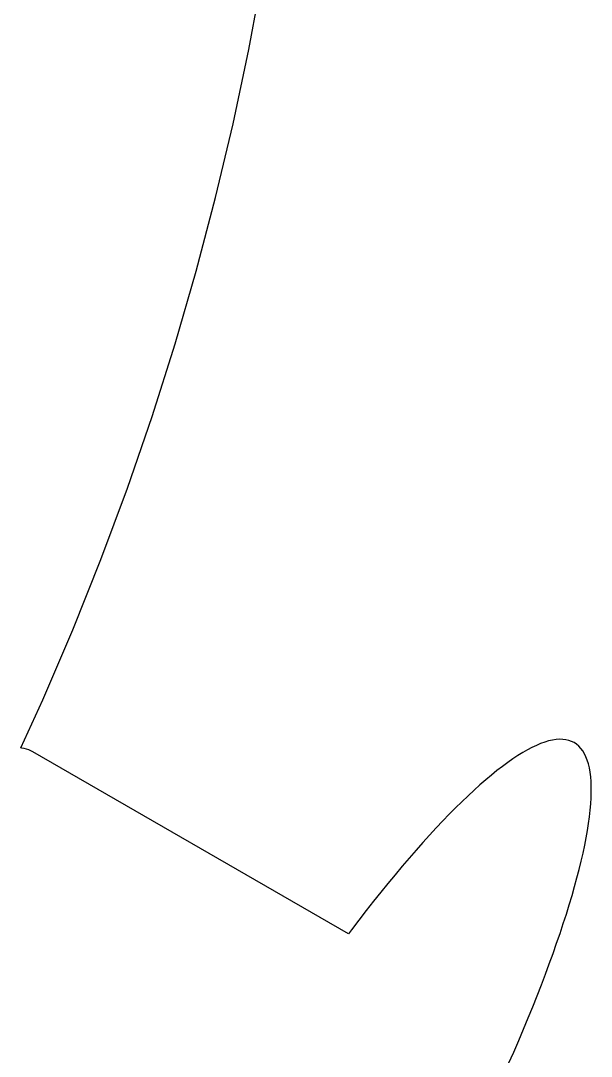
# Model space of a CAD drawing. Header units: metres. Extents: x -53 to 53, y -52 to 53.
# Drawn here: x 40.82 to 49.12, y -23.42 to -8.36 of the extents above; entities that cross this region are included whole.
import ezdxf

# ---------------------------------------------------------------- set-up
doc = ezdxf.new("R2010")
doc.units = ezdxf.units.M

msp = doc.modelspace()

# ---------------------------------------------------------------- linework, layer by layer
for p, q in [((44.1353, -8.77905), (44.3375, -7.69328)), ((43.9066, -9.85954), (44.1353, -8.77905)), ((43.6514, -10.9341), (43.9066, -9.85954)), ((43.3699, -12.0021), (43.6514, -10.9341)), ((43.0623, -13.0628), (43.3699, -12.0021)), ((42.7288, -14.1157), (43.0623, -13.0628)), ((42.3695, -15.16), (42.7288, -14.1157)), ((41.9847, -16.1953), (42.3695, -15.16)), ((41.5746, -17.2207), (41.9847, -16.1953)), ((41.1394, -18.2359), (41.5746, -17.2207)), ((40.8181, -18.9375), (41.1394, -18.2359)), ((48.5507, -18.823), (48.4957, -18.8357)), ((48.6032, -18.8149), (48.5507, -18.823)), ((48.6534, -18.8112), (48.6032, -18.8149)), ((48.701, -18.812), (48.6534, -18.8112)), ((48.7463, -18.8174), (48.701, -18.812)), ((48.789, -18.8272), (48.7463, -18.8174)), ((40.8361, -18.9393), (40.8181, -18.9375)), ((40.8707, -18.9452), (40.8361, -18.9393)), ((40.904, -18.9535), (40.8707, -18.9452)), ((40.9361, -18.9642), (40.904, -18.9535)), ((40.9668, -18.9772), (40.9361, -18.9642)), ((48.1865, -18.9657), (48.118, -19.005)), ((48.2528, -18.9308), (48.1865, -18.9657)), ((48.317, -18.9004), (48.2528, -18.9308)), ((48.3789, -18.8743), (48.317, -18.9004)), ((48.4385, -18.8528), (48.3789, -18.8743)), ((48.4957, -18.8357), (48.4385, -18.8528)), ((48.8292, -18.8414), (48.789, -18.8272)), ((48.8668, -18.8602), (48.8292, -18.8414)), ((48.9019, -18.8834), (48.8668, -18.8602)), ((48.9343, -18.9111), (48.9019, -18.8834)), ((48.9642, -18.9431), (48.9343, -18.9111)), ((48.9914, -18.9796), (48.9642, -18.9431)), ((40.9961, -18.9926), (40.9668, -18.9772)), ((45.5827, -21.6407), (40.9961, -18.9926)), ((47.9747, -19.0966), (47.8999, -19.1489)), ((48.0474, -19.0486), (47.9747, -19.0966)), ((48.118, -19.005), (48.0474, -19.0486)), ((49.0159, -19.0205), (48.9914, -18.9796)), ((49.0378, -19.0658), (49.0159, -19.0205)), ((49.057, -19.1154), (49.0378, -19.0658)), ((49.0736, -19.1693), (49.057, -19.1154)), ((47.7445, -19.2664), (47.6639, -19.3315)), ((47.8232, -19.2056), (47.7445, -19.2664)), ((47.8999, -19.1489), (47.8232, -19.2056)), ((49.0874, -19.2274), (49.0736, -19.1693)), ((49.0985, -19.2898), (49.0874, -19.2274)), ((47.5815, -19.4007), (47.4973, -19.4741)), ((47.6639, -19.3315), (47.5815, -19.4007)), ((49.1069, -19.3564), (49.0985, -19.2898)), ((49.1126, -19.4272), (49.1069, -19.3564)), ((47.4113, -19.5516), (47.3236, -19.6331)), ((47.4973, -19.4741), (47.4113, -19.5516)), ((49.1156, -19.5021), (49.1126, -19.4272)), ((49.1158, -19.5811), (49.1156, -19.5021)), ((47.2343, -19.7186), (47.1433, -19.808)), ((47.3236, -19.6331), (47.2343, -19.7186)), ((49.1081, -19.751), (49.1133, -19.664)), ((49.1133, -19.664), (49.1158, -19.5811)), ((47.1433, -19.808), (47.0509, -19.9014)), ((49.0895, -19.9367), (49.1002, -19.8419)), ((49.1002, -19.8419), (49.1081, -19.751)), ((46.9569, -19.9985), (46.8616, -20.0995)), ((47.0509, -19.9014), (46.9569, -19.9985)), ((49.0762, -20.0352), (49.0895, -19.9367)), ((46.8616, -20.0995), (46.7648, -20.2041)), ((49.0414, -20.2436), (49.0601, -20.1375)), ((49.0601, -20.1375), (49.0762, -20.0352)), ((46.6668, -20.3124), (46.5675, -20.4243)), ((46.7648, -20.2041), (46.6668, -20.3124)), ((49.0199, -20.3532), (49.0414, -20.2436)), ((46.5675, -20.4243), (46.467, -20.5398)), ((48.9691, -20.5831), (48.9958, -20.4664)), ((48.9958, -20.4664), (49.0199, -20.3532)), ((46.467, -20.5398), (46.3654, -20.6586)), ((48.9397, -20.7032), (48.9691, -20.5831)), ((46.2628, -20.7809), (46.1591, -20.9064)), ((46.3654, -20.6586), (46.2628, -20.7809)), ((48.9077, -20.8267), (48.9397, -20.7032)), ((46.1591, -20.9064), (46.0544, -21.0352)), ((48.8731, -20.9534), (48.9077, -20.8267)), ((46.0544, -21.0352), (45.9489, -21.1671)), ((48.8359, -21.0833), (48.8731, -20.9534)), ((45.9489, -21.1671), (45.8426, -21.3021)), ((48.7539, -21.3525), (48.7961, -21.2164)), ((48.7961, -21.2164), (48.8359, -21.0833)), ((45.8426, -21.3021), (45.7355, -21.4401)), ((48.7091, -21.4916), (48.7539, -21.3525)), ((45.7355, -21.4401), (45.6278, -21.581)), ((48.6618, -21.6335), (48.7091, -21.4916)), ((45.6278, -21.581), (45.5827, -21.6407)), ((48.6121, -21.7782), (48.6618, -21.6335)), ((48.56, -21.9256), (48.6121, -21.7782)), ((48.5055, -22.0757), (48.56, -21.9256)), ((48.4486, -22.2283), (48.5055, -22.0757)), ((48.3894, -22.3833), (48.4486, -22.2283)), ((48.3279, -22.5406), (48.3894, -22.3833)), ((48.2641, -22.7001), (48.3279, -22.5406)), ((48.1982, -22.8619), (48.2641, -22.7001)), ((48.1301, -23.0257), (48.1982, -22.8619)), ((48.0598, -23.1914), (48.1301, -23.0257)), ((47.9874, -23.359), (48.0598, -23.1914)), ((47.9131, -23.5283), (47.9874, -23.359))]:
    msp.add_line(p, q)

doc.saveas('drawing.dxf')
